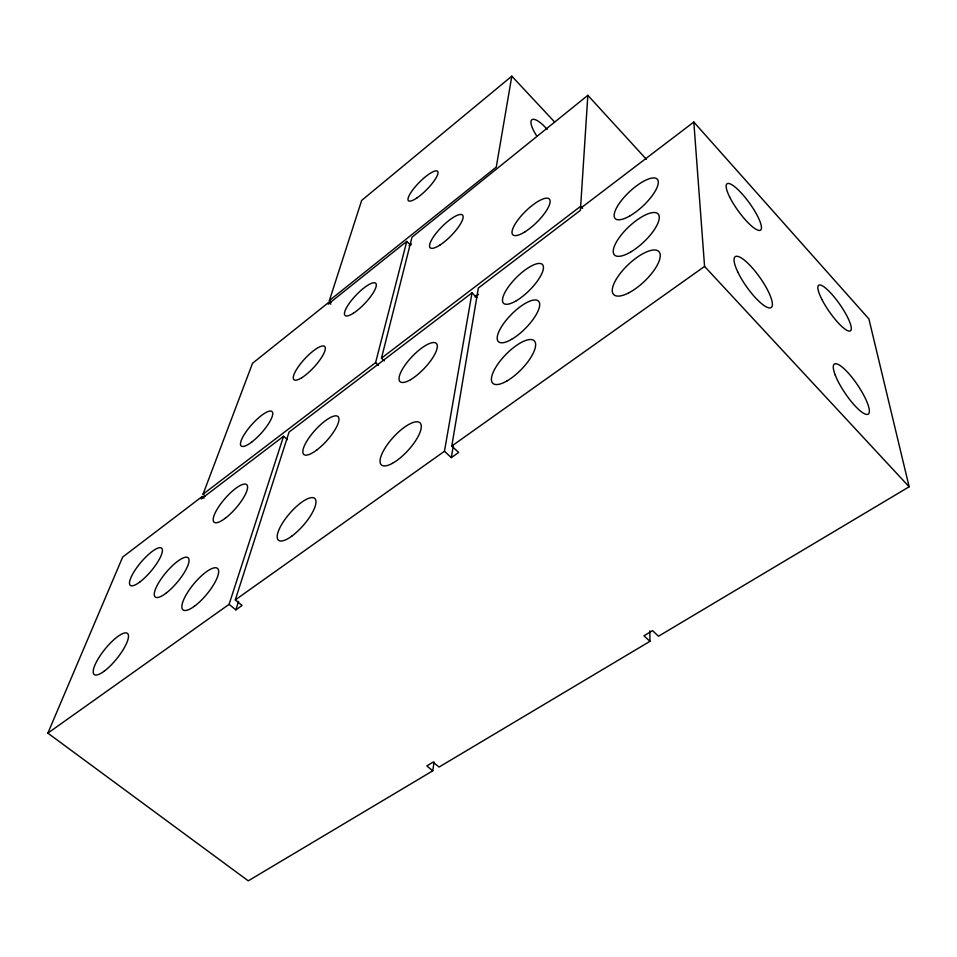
<?xml version="1.0" encoding="UTF-8"?>
<svg xmlns="http://www.w3.org/2000/svg" width="957" height="957" viewBox="0 0 957 957"><rect width="100%" height="100%" fill="white"/><g stroke="black" fill="none" stroke-linecap="round" stroke-linejoin="round"><path stroke-width="1.44" d="M582.598 208.339L580.66 206.293L587.849 95.329L411.988 237.216L381.472 358.157L384.367 360.861M204.056 498.154L202.142 496.539L122.663 557.082L47.85 733.134L248.246 880.835L432.779 770.816L434.047 761.963M476.873 297.639L472.004 292.854L444.467 451.261L451.333 457.625L453.295 445.842M451.333 457.625L458.654 452.446L451.788 446.058L478.344 288.033L580.397 210.361L580.528 208.327L693.813 122.041L868.896 318.92L909.15 486.79L658.512 636.226L652.507 630.651L643.941 635.783L649.947 641.334L439.072 767.059L433.09 762.155L426.798 765.935L432.779 770.816M554.498 121.886L511.816 76.165L496.264 167.104L329.387 300.534L331.385 302.412M205.312 496.121L203.04 494.195L375.599 362.631L406.761 241.391L410.792 245.351M287.423 439.658L283.571 436.26L229.082 604.346L235.853 609.872L238.544 601.379M235.853 609.872L242.073 605.482L235.29 599.919L289.062 432.074L472.004 292.854M330.811 304.194L328.813 302.316L328.239 304.099L406.761 241.391M329.387 300.534L361.65 200.444L511.816 76.165M202.142 496.539L201.257 498.908L283.571 436.26M203.04 494.195L252.54 363.265L328.813 302.316M409.082 245.746L411.414 243.891M381.472 358.157L580.66 206.293M475.007 296.993L478.56 294.289M47.85 733.134L229.082 604.346M235.29 599.919L444.467 451.261M451.788 446.058L704.567 266.417L693.813 122.041M375.599 362.631L378.493 365.323M704.567 266.417L909.15 486.79M587.849 95.329L646.382 159.293M649.839 630.878L649.947 641.334M536.865 136.109A20.468 6.256 52.2 0 1 532.008 119.649A20.468 6.256 52.2 0 1 547.177 129.386M225.362 518.192A24.858 7.261 -49 0 0 247.133 485.187A24.858 7.261 -49 0 0 218.639 506.851A24.858 7.261 -49 0 0 225.362 518.192M165.776 593.388A25.576 7.429 -50 0 0 188.78 558.744A25.576 7.429 -50 0 0 160.429 579.966A25.576 7.429 -50 0 0 165.776 593.388M140.021 581.856A24.32 6.699 -49.9 0 0 162.223 549.103A24.32 6.699 -49.9 0 0 135.583 569.355A24.32 6.699 -49.9 0 0 140.021 581.856M104.05 671.288A26.401 7.584 -51 0 0 128.346 634.91A26.401 7.584 -51 0 0 100.174 655.653A26.401 7.584 -51 0 0 104.05 671.288M194.462 606.2A26.963 8.29 -50.2 0 0 218.292 569.463A26.963 8.29 -50.2 0 0 188.015 591.761A26.963 8.29 -50.2 0 0 194.462 606.2M316.923 449.886A25.54 7.859 -47.9 0 0 338.156 416.69A25.54 7.859 -47.9 0 0 307.604 439.909A25.54 7.859 -47.9 0 0 316.923 449.886M292.029 535.968A27.657 9.056 -49 0 0 315.188 498.92A27.657 9.056 -49 0 0 282.542 523.024A27.657 9.056 -49 0 0 292.029 535.968M392.31 463.391A28.543 9.881 -47.5 0 0 421.176 425.171A28.543 9.881 -47.5 0 0 388.554 442.971A28.543 9.881 -47.5 0 0 392.31 463.391M410.601 379.654A26.377 8.493 -46.5 0 0 437.182 344.987A26.377 8.493 -46.5 0 0 406.701 362.87A26.377 8.493 -46.5 0 0 410.601 379.654M737.871 272.171A31.126 8.099 54.7 0 0 770.84 307.723A31.126 8.099 54.7 0 0 750.97 266.417A31.126 8.099 54.7 0 0 737.871 272.171M630.675 252.002A29.954 10.671 -43.2 0 0 658.368 214.26A29.954 10.671 -43.2 0 0 619.693 236.989A29.954 10.671 -43.2 0 0 630.675 252.002M628.498 292.998A31.198 11.64 -43.5 0 0 659.816 253.055A31.198 11.64 -43.5 0 0 620.447 273.152A31.198 11.64 -43.5 0 0 628.498 292.998M507.031 380.91A29.691 10.754 -45.7 0 0 535.083 341.948A29.691 10.754 -45.7 0 0 498.441 363.277A29.691 10.754 -45.7 0 0 507.031 380.91M835.222 375.048A30.253 7.477 55.9 0 0 866.456 414.429A30.253 7.477 55.9 0 0 852.28 377.752A30.253 7.477 55.9 0 0 835.222 375.048M511.564 339.376A28.519 9.905 -45.3 0 0 539.293 302.316A28.519 9.905 -45.3 0 0 504.435 322.449A28.519 9.905 -45.3 0 0 511.564 339.376M821.943 299.529A27.765 6.388 55.1 0 0 850.366 330.895A27.765 6.388 55.1 0 0 831.43 293.775A27.765 6.388 55.1 0 0 821.943 299.529M516.409 300.701A27.442 9.139 -44.9 0 0 543.05 265.424A27.442 9.139 -44.9 0 0 509.447 285.449A27.442 9.139 -44.9 0 0 516.409 300.701M629.766 215.959A28.818 9.809 -43.1 0 0 657.758 179.844A28.818 9.809 -43.1 0 0 621.177 200.814A28.818 9.809 -43.1 0 0 629.766 215.959M729.557 196.783A28.59 6.855 54.1 0 0 759.978 230.374A28.59 6.855 54.1 0 0 741.902 193.673A28.59 6.855 54.1 0 0 729.557 196.783M353.384 313.226A22.238 6.041 -46.4 0 0 376.28 284.456A22.238 6.041 -46.4 0 0 351.458 300.414A22.238 6.041 -46.4 0 0 353.384 313.226M301.706 377.764A22.645 6.221 -47.2 0 0 325.332 348.061A22.645 6.221 -47.2 0 0 300.893 363.313A22.645 6.221 -47.2 0 0 301.706 377.764M252.217 441.691A23.112 6.388 -48.1 0 0 272.255 411.797A23.112 6.388 -48.1 0 0 245.339 432.815A23.112 6.388 -48.1 0 0 252.217 441.691M440.017 245.004A22.992 6.424 -45.3 0 0 462.985 215.827A22.992 6.424 -45.3 0 0 436.033 233.352A22.992 6.424 -45.3 0 0 440.017 245.004M525.058 231.773A25.54 7.859 -44.4 0 0 549.737 199.582A25.54 7.859 -44.4 0 0 518.419 219.285A25.54 7.859 -44.4 0 0 525.058 231.773M417.096 197.824A20.659 5.18 -45.3 0 0 437.911 171.925A20.659 5.18 -45.3 0 0 414.022 188.266A20.659 5.18 -45.3 0 0 417.096 197.824"/></g></svg>
